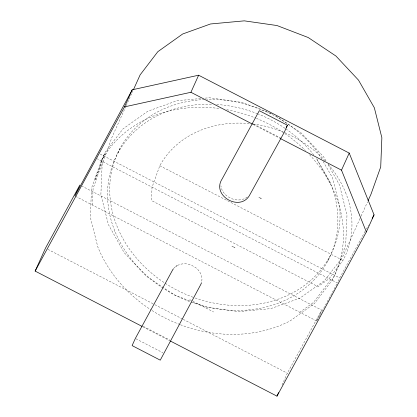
<?xml version="1.0" encoding="UTF-8"?>
<svg xmlns="http://www.w3.org/2000/svg" width="417" height="417" viewBox="0 0 417 417"><rect width="100%" height="100%" fill="white"/><g stroke="black" fill="none" stroke-linecap="round" stroke-linejoin="round"><path stroke-width="0.31" stroke-dasharray="2.08 1.56" d="M92.433 205.049L93.085 188.531L102.759 161.66M200.671 98.537L176.902 100.742L147.795 111.219L122.958 128.916L104.902 152.575L94.993 180.467L104.667 153.43L101.18 161.144L91.505 188.182L90.359 217.445L97.813 246.937A130.015 109.895 24.3 0 0 151.053 309.899M330.858 279.614L313.459 302.487L299.792 312.276M180.446 324.744A130.015 109.895 24.3 0 0 290.274 320.824L314.486 303.487L332.088 280.344A129.499 109.457 24.3 0 0 335.471 195.005L335.398 194.729M345.589 192.492L345.641 192.711A102.775 86.872 24.3 0 1 342.956 260.437L328.992 278.806L318.015 286.667L151.501 200.561L152.023 187.296L159.794 165.716A103.145 87.184 24.3 0 1 249.96 123.667M125.976 106.236L111.787 137.693L102.113 164.725L100.883 194.645L108.425 224.643L124.115 252.572L146.476 276.377L174.28 294.934L190.559 301.183M126.242 105.642L132.924 90.838M117.891 153.128L120.07 148.301M327.517 261.527L329.696 256.7M282.028 384.969L287.339 373.194L321.679 310.102L82.154 186.237M332.026 280.521L335.993 272.077L345.677 245.014L346.996 214.927L339.417 184.783L327.731 163.949M360.027 218.503L342.607 257.054L324.608 280.537L299.906 298.15L270.826 308.622L238.388 311.666L205.628 306.969L192.967 302.106M361.101 216.131L367.518 201.922M75.467 196.271L316.743 321.038L321.679 310.102M365.089 231.346L339.719 277.957L337.436 283.013L97.25 158.809M366.324 229.074L368.487 225.091M316.743 321.038L337.129 283.581M114.279 231.169L114.831 231.028M205.164 98.125L209.428 97.76L242.162 102.452L269.267 112.861M269.872 113.09L271.681 113.784M253.536 123.979L280.537 137.944M253.234 124.501L279.771 138.225M159.794 165.716L342.962 260.437M100.195 154.097L339.719 277.957M189.777 299.661L213.593 311.979M47.814 249.335L154.269 304.384M154.848 304.681L182.62 319.041M183.199 319.344L287.339 373.194M143.38 326.391L169.802 340.053M142.75 326.74L169.943 340.804M135.9 338.776L162.901 352.74M276.158 116.26L301.267 133.018L323.608 156.808L326.464 161.697M321.856 159.231L318.635 153.633A118.063 99.793 24.3 0 0 206.702 99.439M323.144 161.473L332.479 177.715L339.521 205.581A118.063 99.793 24.3 0 1 193.655 297.451M330.577 183.621L316.456 158.455L330.3 182.542L330.577 183.621A118.063 99.793 24.3 0 1 296.565 294.131A118.063 99.793 24.3 0 1 163.845 288.637M253.187 124.037A103.145 87.184 24.3 0 1 284.311 132.476M284.905 132.731A103.145 87.184 24.3 0 1 325.541 161.233M328.101 164.1A103.145 87.184 24.3 0 1 345.531 192.503M101.274 160.983A129.963 109.853 24.3 0 1 220.364 108.665M226.77 109.702A129.963 109.853 24.3 0 1 255.762 118.115M256.356 118.355A129.963 109.853 24.3 0 1 284.321 133.237M284.863 133.607A129.963 109.853 24.3 0 1 305.432 150.48M309.534 154.691A129.963 109.853 24.3 0 1 335.331 194.744M163.302 288.288A118.063 99.793 24.3 0 1 110.38 172.075A118.063 99.793 24.3 0 1 211.643 104.255M216.731 104.495A118.063 99.793 24.3 0 1 256.961 113.513M257.56 113.747A118.063 99.793 24.3 0 1 285.317 128.509M285.848 128.879A118.063 99.793 24.3 0 1 313.735 154.9M193.045 297.232A118.063 99.793 24.3 0 1 109.848 184.507A118.063 99.793 24.3 0 1 204.111 99.543M179.847 324.515A130.015 109.895 24.3 0 1 151.606 310.258M247.307 197.001A15.851 13.401 24.3 0 1 233.723 199.399A23.566 19.917 24.3 0 1 226.436 195.63A15.851 13.401 24.3 0 1 220.88 185.721M173.748 268.386A15.851 13.401 24.3 0 1 175.458 266.734M177.512 265.41A15.851 13.401 24.3 0 1 189.042 264.342A23.54 19.896 24.3 0 1 196.329 268.105A15.851 13.401 24.3 0 1 201.745 281.584M261.709 198.8L258.639 197.21L261.709 198.8M233.562 246.906L231.941 246.28L235 247.865L233.562 246.906"/><path stroke-width="0.63" d="M142.171 326.438L35.137 271.092L45.5 248.136L79.84 185.044L74.904 195.98L132.22 89.801L198.633 75.206L349.211 153.075L374.059 214.859L366.35 231.93L276.977 396.15L170.522 341.101M35.137 271.092L124.511 106.872L132.22 89.801M133.461 89.655L140.143 74.852L157.824 51.692L182.667 33.996L210.491 23.977L244.326 20.85L276.971 25.531L308.21 37.525L335.909 56.008L358.5 80.127L374.341 107.768L381.863 137.704L380.716 166.951L370.989 194.223L368.049 200.739M124.511 106.872L190.923 92.282L198.633 75.206M287.438 125.256L284.222 132.382L249.272 195.792C239.332 211.914 211.184 195.265 222.198 178.857L259.291 110.703L287.438 125.256L286.239 127.461M366.35 231.93L341.502 170.146L349.211 153.075M276.977 396.15L278.572 392.621M372.204 218.273L374.059 214.859M190.923 92.282L252.655 124.203M280.349 138.522L341.502 170.146M173.378 268.85A15.851 13.401 24.3 0 0 172.419 270.325L135.327 338.479L132.106 345.604L160.258 360.163L200.567 284.879A15.851 13.401 24.3 0 0 201.468 282.721M175.943 266.369A15.851 13.401 24.3 0 1 176.975 265.707"/></g></svg>
